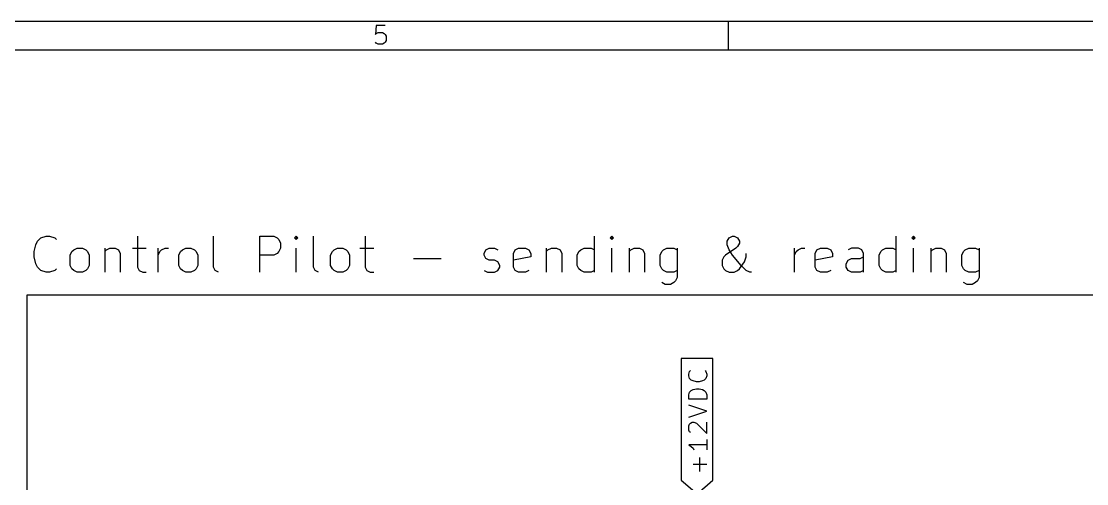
# Model space of a CAD drawing. Extents: x 0.4 to 16.1, y -11.3 to -0.4.
# Drawn here: x 8.284 to 11.226, y -1.672 to -0.394 of the extents above; entities that cross this region are included whole.
import ezdxf

# ---------------------------------------------------------------- set-up
doc = ezdxf.new("R2010")
doc.units = 0
doc.header["$MEASUREMENT"] = 0
doc.layers.add('BLUE3', color=171, linetype='CONTINUOUS')
doc.layers.add('RED2', color=1, linetype='CONTINUOUS')

msp = doc.modelspace()

# ---------------------------------------------------------------- linework, layer by layer
at = {"layer": 'BLUE3', "linetype": 'CONTINUOUS'}
for p, q in [((8.32857, -1.00205), (8.33809, -0.99252)), ((8.33809, -0.99252), (8.35238, -0.98776)), ((8.35238, -0.98776), (8.3619, -0.98776)), ((8.3619, -0.98776), (8.37619, -0.99252)), ((8.37619, -0.99252), (8.38095, -0.99728)), ((8.60476, -0.98776), (8.60476, -1.07347)), ((8.81428, -1.07347), (8.81428, -0.98776)), ((8.94285, -1.08776), (8.94285, -0.98776)), ((8.94285, -0.98776), (8.98095, -0.98776)), ((8.98095, -0.98776), (8.99047, -0.99252)), ((8.99047, -0.99252), (8.99524, -0.99728)), ((8.99524, -0.99728), (9, -1.00681)), ((9.04285, -0.98776), (9.03809, -0.99252)), ((9.03809, -0.99252), (9.04285, -0.99728)), ((9.04762, -0.99252), (9.04285, -0.98776)), ((9.04285, -0.98776), (9.04285, -0.99728)), ((9.04285, -0.99728), (9.04762, -0.99252)), ((9.09047, -1.07347), (9.09047, -0.98776)), ((9.23333, -0.98776), (9.23333, -1.07347)), ((9.86666, -1.08776), (9.86666, -0.98776)), ((9.91428, -0.98776), (9.90952, -0.99252)), ((9.90952, -0.99252), (9.91428, -0.99728)), ((9.91904, -0.99252), (9.91428, -0.98776)), ((9.91428, -0.98776), (9.91428, -0.99728)), ((9.91428, -0.99728), (9.91904, -0.99252)), ((10.2333, -1.00205), (10.2381, -0.99252)), ((10.2381, -0.99252), (10.2476, -0.98776)), ((10.2476, -0.98776), (10.2524, -0.98776)), ((10.2524, -0.98776), (10.2619, -0.99252)), ((10.2619, -0.99252), (10.2667, -1.00205)), ((10.7, -1.08776), (10.7, -0.98776)), ((10.7476, -0.98776), (10.7429, -0.99252)), ((10.7429, -0.99252), (10.7476, -0.99728)), ((10.7524, -0.99252), (10.7476, -0.98776)), ((10.7476, -0.98776), (10.7476, -0.99728)), ((10.7476, -0.99728), (10.7524, -0.99252)), ((8.31905, -1.03062), (8.32381, -1.01157)), ((8.32381, -1.01157), (8.32857, -1.00205)), ((8.42381, -1.03062), (8.42857, -1.02585)), ((8.42857, -1.02585), (8.43809, -1.02109)), ((8.43809, -1.02109), (8.45238, -1.02109)), ((8.45238, -1.02109), (8.4619, -1.02585)), ((8.4619, -1.02585), (8.46667, -1.03062)), ((8.51428, -1.02109), (8.51428, -1.08776)), ((8.51428, -1.03062), (8.51905, -1.02585)), ((8.51905, -1.02585), (8.52857, -1.02109)), ((8.52857, -1.02109), (8.54285, -1.02109)), ((8.54285, -1.02109), (8.55238, -1.02585)), ((8.55238, -1.02585), (8.55714, -1.03538)), ((8.59048, -1.02109), (8.62857, -1.02109)), ((8.6619, -1.08776), (8.6619, -1.02109)), ((8.66667, -1.03062), (8.67143, -1.02585)), ((8.67143, -1.02585), (8.68095, -1.02109)), ((8.68095, -1.02109), (8.69047, -1.02109)), ((8.72381, -1.03062), (8.72857, -1.02585)), ((8.72857, -1.02585), (8.73809, -1.02109)), ((8.73809, -1.02109), (8.75238, -1.02109)), ((8.75238, -1.02109), (8.7619, -1.02585)), ((8.7619, -1.02585), (8.76667, -1.03062)), ((9, -1.02109), (8.99524, -1.03062)), ((9, -1.00681), (9, -1.02109)), ((9.04285, -1.08776), (9.04285, -1.02109)), ((9.14285, -1.03062), (9.14762, -1.02585)), ((9.14762, -1.02585), (9.15714, -1.02109)), ((9.15714, -1.02109), (9.17143, -1.02109)), ((9.17143, -1.02109), (9.18095, -1.02585)), ((9.18095, -1.02585), (9.18571, -1.03062)), ((9.21905, -1.02109), (9.25714, -1.02109)), ((9.5619, -1.03538), (9.56666, -1.02585)), ((9.56666, -1.02585), (9.57619, -1.02109)), ((9.57619, -1.02109), (9.59047, -1.02109)), ((9.59047, -1.02109), (9.6, -1.02585)), ((9.64285, -1.03538), (9.64761, -1.02585)), ((9.64761, -1.02585), (9.65714, -1.02109)), ((9.65714, -1.02109), (9.67619, -1.02109)), ((9.67619, -1.02109), (9.68571, -1.02585)), ((9.68571, -1.02585), (9.69047, -1.03538)), ((9.73333, -1.02109), (9.73333, -1.08776)), ((9.73333, -1.03062), (9.73809, -1.02585)), ((9.73809, -1.02585), (9.74761, -1.02109)), ((9.74761, -1.02109), (9.7619, -1.02109)), ((9.7619, -1.02109), (9.77142, -1.02585)), ((9.77142, -1.02585), (9.77619, -1.03538)), ((9.8238, -1.03062), (9.82857, -1.02585)), ((9.82857, -1.02585), (9.83809, -1.02109)), ((9.83809, -1.02109), (9.85714, -1.02109)), ((9.85714, -1.02109), (9.86666, -1.02585)), ((9.91428, -1.08776), (9.91428, -1.02109)), ((9.9619, -1.02109), (9.9619, -1.08776)), ((9.9619, -1.03062), (9.96666, -1.02585)), ((9.96666, -1.02585), (9.97619, -1.02109)), ((9.97619, -1.02109), (9.99047, -1.02109)), ((9.99047, -1.02109), (9.99999, -1.02585)), ((9.99999, -1.02585), (10.0048, -1.03538)), ((10.0524, -1.03062), (10.0571, -1.02585)), ((10.0571, -1.02585), (10.0667, -1.02109)), ((10.0667, -1.02109), (10.0857, -1.02109)), ((10.0857, -1.02109), (10.0952, -1.02585)), ((10.0952, -1.02109), (10.0952, -1.10205)), ((10.2571, -1.02109), (10.2286, -1.04014)), ((10.2333, -1.01157), (10.2333, -1.00205)), ((10.2381, -1.02585), (10.2333, -1.01157)), ((10.2476, -1.04014), (10.2381, -1.02585)), ((10.2619, -1.01633), (10.2571, -1.02109)), ((10.2667, -1.00681), (10.2619, -1.01633)), ((10.2667, -1.00205), (10.2667, -1.00681)), ((10.419, -1.08776), (10.419, -1.02109)), ((10.4238, -1.03062), (10.4286, -1.02585)), ((10.4286, -1.02585), (10.4381, -1.02109)), ((10.4381, -1.02109), (10.4476, -1.02109)), ((10.4762, -1.03538), (10.4809, -1.02585)), ((10.4809, -1.02585), (10.4905, -1.02109)), ((10.4905, -1.02109), (10.5095, -1.02109)), ((10.5095, -1.02109), (10.519, -1.02585)), ((10.519, -1.02585), (10.5238, -1.03538)), ((10.5762, -1.02109), (10.5667, -1.02585)), ((10.5952, -1.02109), (10.5762, -1.02109)), ((10.6048, -1.02585), (10.5952, -1.02109)), ((10.6095, -1.03538), (10.6048, -1.02585)), ((10.6571, -1.03062), (10.6619, -1.02585)), ((10.6619, -1.02585), (10.6714, -1.02109)), ((10.6714, -1.02109), (10.6905, -1.02109)), ((10.6905, -1.02109), (10.7, -1.02585)), ((10.7476, -1.08776), (10.7476, -1.02109)), ((10.7952, -1.02109), (10.7952, -1.08776)), ((10.7952, -1.03062), (10.8, -1.02585)), ((10.8, -1.02585), (10.8095, -1.02109)), ((10.8095, -1.02109), (10.8238, -1.02109)), ((10.8238, -1.02109), (10.8333, -1.02585)), ((10.8333, -1.02585), (10.8381, -1.03538)), ((10.8857, -1.03062), (10.8905, -1.02585)), ((10.8905, -1.02585), (10.9, -1.02109)), ((10.9, -1.02109), (10.919, -1.02109)), ((10.919, -1.02109), (10.9286, -1.02585)), ((10.9286, -1.02109), (10.9286, -1.10205)), ((8.31905, -1.0449), (8.31905, -1.03062)), ((8.32381, -1.06395), (8.31905, -1.0449)), ((8.41905, -1.04014), (8.42381, -1.03062)), ((8.41905, -1.06871), (8.41905, -1.04014)), ((8.46667, -1.03062), (8.47143, -1.04014)), ((8.47143, -1.04014), (8.47143, -1.06871)), ((8.55714, -1.03538), (8.55714, -1.08776)), ((8.6619, -1.04014), (8.66667, -1.03062)), ((8.71905, -1.04014), (8.72381, -1.03062)), ((8.71905, -1.06871), (8.71905, -1.04014)), ((8.76667, -1.03062), (8.77143, -1.04014)), ((8.77143, -1.04014), (8.77143, -1.06871)), ((8.98095, -1.04014), (8.94285, -1.04014)), ((8.99047, -1.03538), (8.98095, -1.04014)), ((8.99524, -1.03062), (8.99047, -1.03538)), ((9.13809, -1.04014), (9.14285, -1.03062)), ((9.13809, -1.06871), (9.13809, -1.04014)), ((9.18571, -1.03062), (9.19047, -1.04014)), ((9.19047, -1.04014), (9.19047, -1.06871)), ((9.36666, -1.04967), (9.44285, -1.04967)), ((9.5619, -1.04014), (9.5619, -1.03538)), ((9.56666, -1.04967), (9.5619, -1.04014)), ((9.57619, -1.05443), (9.56666, -1.04967)), ((9.59047, -1.05443), (9.57619, -1.05443)), ((9.6, -1.05919), (9.59047, -1.05443)), ((9.64285, -1.07347), (9.64285, -1.03538)), ((9.69047, -1.0449), (9.64285, -1.05443)), ((9.69047, -1.03538), (9.69047, -1.0449)), ((9.77619, -1.03538), (9.77619, -1.08776)), ((9.81904, -1.04014), (9.8238, -1.03062)), ((9.81904, -1.06871), (9.81904, -1.04014)), ((10.0048, -1.03538), (10.0048, -1.08776)), ((10.0476, -1.04014), (10.0524, -1.03062)), ((10.0476, -1.06871), (10.0476, -1.04014)), ((10.2238, -1.0449), (10.219, -1.05443)), ((10.219, -1.05443), (10.219, -1.06871)), ((10.2286, -1.04014), (10.2238, -1.0449)), ((10.2714, -1.06871), (10.2476, -1.04014)), ((10.2809, -1.05919), (10.2857, -1.0449)), ((10.2857, -1.0449), (10.2857, -1.03538)), ((10.419, -1.04014), (10.4238, -1.03062)), ((10.4762, -1.07347), (10.4762, -1.03538)), ((10.5238, -1.0449), (10.4762, -1.05443)), ((10.5238, -1.03538), (10.5238, -1.0449)), ((10.5619, -1.06395), (10.5667, -1.05443)), ((10.5667, -1.05443), (10.5762, -1.04967)), ((10.5762, -1.04967), (10.6, -1.04967)), ((10.6, -1.04967), (10.6095, -1.0449)), ((10.6095, -1.08776), (10.6095, -1.03538)), ((10.6524, -1.04014), (10.6571, -1.03062)), ((10.6524, -1.06871), (10.6524, -1.04014)), ((10.8381, -1.03538), (10.8381, -1.08776)), ((10.8809, -1.04014), (10.8857, -1.03062)), ((10.8809, -1.06871), (10.8809, -1.04014)), ((8.32857, -1.07347), (8.32381, -1.06395)), ((8.33809, -1.083), (8.32857, -1.07347)), ((8.35238, -1.08776), (8.33809, -1.083)), ((8.3619, -1.08776), (8.35238, -1.08776)), ((8.37619, -1.083), (8.3619, -1.08776)), ((8.38095, -1.07824), (8.37619, -1.083)), ((8.42381, -1.07824), (8.41905, -1.06871)), ((8.42857, -1.083), (8.42381, -1.07824)), ((8.43809, -1.08776), (8.42857, -1.083)), ((8.45238, -1.08776), (8.43809, -1.08776)), ((8.4619, -1.083), (8.45238, -1.08776)), ((8.46667, -1.07824), (8.4619, -1.083)), ((8.47143, -1.06871), (8.46667, -1.07824)), ((8.60476, -1.07347), (8.60952, -1.083)), ((8.60952, -1.083), (8.61905, -1.08776)), ((8.61905, -1.08776), (8.62857, -1.08776)), ((8.72381, -1.07824), (8.71905, -1.06871)), ((8.72857, -1.083), (8.72381, -1.07824)), ((8.73809, -1.08776), (8.72857, -1.083)), ((8.75238, -1.08776), (8.73809, -1.08776)), ((8.7619, -1.083), (8.75238, -1.08776)), ((8.76667, -1.07824), (8.7619, -1.083)), ((8.77143, -1.06871), (8.76667, -1.07824)), ((8.81905, -1.083), (8.81428, -1.07347)), ((8.82857, -1.08776), (8.81905, -1.083)), ((9.09524, -1.083), (9.09047, -1.07347)), ((9.10476, -1.08776), (9.09524, -1.083)), ((9.14285, -1.07824), (9.13809, -1.06871)), ((9.14762, -1.083), (9.14285, -1.07824)), ((9.15714, -1.08776), (9.14762, -1.083)), ((9.17143, -1.08776), (9.15714, -1.08776)), ((9.18095, -1.083), (9.17143, -1.08776)), ((9.18571, -1.07824), (9.18095, -1.083)), ((9.19047, -1.06871), (9.18571, -1.07824)), ((9.23333, -1.07347), (9.23809, -1.083)), ((9.23809, -1.083), (9.24762, -1.08776)), ((9.24762, -1.08776), (9.25714, -1.08776)), ((9.5619, -1.083), (9.57143, -1.08776)), ((9.57143, -1.08776), (9.59047, -1.08776)), ((9.59047, -1.08776), (9.6, -1.083)), ((9.60476, -1.06871), (9.6, -1.05919)), ((9.6, -1.083), (9.60476, -1.07347)), ((9.60476, -1.07347), (9.60476, -1.06871)), ((9.64761, -1.083), (9.64285, -1.07347)), ((9.65714, -1.08776), (9.64761, -1.083)), ((9.67619, -1.08776), (9.65714, -1.08776)), ((9.68571, -1.083), (9.67619, -1.08776)), ((9.8238, -1.07824), (9.81904, -1.06871)), ((9.82857, -1.083), (9.8238, -1.07824)), ((9.83809, -1.08776), (9.82857, -1.083)), ((9.85714, -1.08776), (9.83809, -1.08776)), ((9.86666, -1.083), (9.85714, -1.08776)), ((10.0524, -1.07824), (10.0476, -1.06871)), ((10.0571, -1.083), (10.0524, -1.07824)), ((10.0667, -1.08776), (10.0571, -1.083)), ((10.0857, -1.08776), (10.0667, -1.08776)), ((10.0952, -1.083), (10.0857, -1.08776)), ((10.219, -1.06871), (10.2238, -1.07824)), ((10.2238, -1.07824), (10.2286, -1.083)), ((10.2286, -1.083), (10.2381, -1.08776)), ((10.2381, -1.08776), (10.2524, -1.08776)), ((10.2524, -1.08776), (10.2619, -1.083)), ((10.2619, -1.083), (10.2667, -1.07824)), ((10.2667, -1.07824), (10.2809, -1.05919)), ((10.2857, -1.083), (10.2714, -1.06871)), ((10.2952, -1.08776), (10.2857, -1.083)), ((10.3, -1.08776), (10.2952, -1.08776)), ((10.4809, -1.083), (10.4762, -1.07347)), ((10.4905, -1.08776), (10.4809, -1.083)), ((10.5095, -1.08776), (10.4905, -1.08776)), ((10.519, -1.083), (10.5095, -1.08776)), ((10.5619, -1.07347), (10.5619, -1.06395)), ((10.5667, -1.083), (10.5619, -1.07347)), ((10.5762, -1.08776), (10.5667, -1.083)), ((10.6, -1.08776), (10.5762, -1.08776)), ((10.6095, -1.083), (10.6, -1.08776)), ((10.6571, -1.07824), (10.6524, -1.06871)), ((10.6619, -1.083), (10.6571, -1.07824)), ((10.6714, -1.08776), (10.6619, -1.083)), ((10.6905, -1.08776), (10.6714, -1.08776)), ((10.7, -1.083), (10.6905, -1.08776)), ((10.8857, -1.07824), (10.8809, -1.06871)), ((10.8905, -1.083), (10.8857, -1.07824)), ((10.9, -1.08776), (10.8905, -1.083)), ((10.919, -1.08776), (10.9, -1.08776)), ((10.9286, -1.083), (10.919, -1.08776)), ((10.0619, -1.12109), (10.0524, -1.11633)), ((10.0857, -1.11633), (10.0762, -1.12109)), ((10.0905, -1.11157), (10.0857, -1.11633)), ((10.0952, -1.10205), (10.0905, -1.11157)), ((10.8952, -1.12109), (10.8857, -1.11633)), ((10.919, -1.11633), (10.9095, -1.12109)), ((10.9238, -1.11157), (10.919, -1.11633)), ((10.9286, -1.10205), (10.9238, -1.11157)), ((10.0762, -1.12109), (10.0619, -1.12109)), ((10.9095, -1.12109), (10.8952, -1.12109)), ((8.3, -1.15), (14.1, -1.15)), ((8.3, -3.5), (8.3, -1.15))]:
    msp.add_line(p, q, dxfattribs=at)
at = {"layer": 'RED2', "linetype": 'CONTINUOUS'}
for p, q in [((0.3937, -0.3937), (16.1413, -0.3937)), ((9.26415, -0.40557), (9.26172, -0.42994)), ((9.28852, -0.40557), (9.26415, -0.40557)), ((10.2362, -0.47244), (10.2362, -0.3937)), ((9.26172, -0.42994), (9.26415, -0.4275)), ((9.26415, -0.4275), (9.26903, -0.42507)), ((9.26903, -0.42507), (9.28121, -0.42507)), ((9.28121, -0.42507), (9.28609, -0.4275)), ((9.28609, -0.4275), (9.28852, -0.42994)), ((9.28852, -0.42994), (9.29096, -0.43482)), ((9.29096, -0.43482), (9.29096, -0.447)), ((9.26415, -0.45432), (9.26172, -0.45187)), ((9.26903, -0.45675), (9.26415, -0.45432)), ((9.28121, -0.45675), (9.26903, -0.45675)), ((9.28609, -0.45432), (9.28121, -0.45675)), ((9.28852, -0.45187), (9.28609, -0.45432)), ((9.29096, -0.447), (9.28852, -0.45187)), ((0.47244, -0.47244), (16.0626, -0.47244)), ((10.15, -1.32561), (10.1062, -1.32561)), ((10.1062, -1.32561), (10.1062, -1.6625)), ((10.1938, -1.32561), (10.15, -1.32561)), ((10.1938, -1.6625), (10.1938, -1.32561)), ((10.1267, -1.36905), (10.1291, -1.3619)), ((10.1267, -1.37381), (10.1267, -1.36905)), ((10.1291, -1.38095), (10.1267, -1.37381)), ((10.1291, -1.3619), (10.1315, -1.35952)), ((10.1339, -1.38571), (10.1291, -1.38095)), ((10.1743, -1.38095), (10.1696, -1.38571)), ((10.1719, -1.35952), (10.1743, -1.3619)), ((10.1743, -1.3619), (10.1767, -1.36905)), ((10.1767, -1.37381), (10.1743, -1.38095)), ((10.1767, -1.36905), (10.1767, -1.37381)), ((10.1386, -1.38809), (10.1339, -1.38571)), ((10.1339, -1.41428), (10.1386, -1.4119)), ((10.1481, -1.39047), (10.1386, -1.38809)), ((10.1386, -1.4119), (10.1481, -1.40952)), ((10.1553, -1.39047), (10.1481, -1.39047)), ((10.1481, -1.40952), (10.1553, -1.40952)), ((10.1648, -1.38809), (10.1553, -1.39047)), ((10.1553, -1.40952), (10.1648, -1.4119)), ((10.1696, -1.38571), (10.1648, -1.38809)), ((10.1648, -1.4119), (10.1696, -1.41428)), ((10.1267, -1.42619), (10.1291, -1.41905)), ((10.1267, -1.43809), (10.1267, -1.42619)), ((10.1767, -1.43809), (10.1267, -1.43809)), ((10.1291, -1.41905), (10.1339, -1.41428)), ((10.1696, -1.41428), (10.1743, -1.41905)), ((10.1743, -1.41905), (10.1767, -1.42619)), ((10.1767, -1.42619), (10.1767, -1.43809)), ((10.1767, -1.47143), (10.1267, -1.45476)), ((10.1267, -1.48809), (10.1767, -1.47143)), ((10.1267, -1.5119), (10.1291, -1.50714)), ((10.1267, -1.52381), (10.1267, -1.5119)), ((10.1291, -1.52857), (10.1267, -1.52381)), ((10.1291, -1.50714), (10.1315, -1.50476)), ((10.1315, -1.53095), (10.1291, -1.52857)), ((10.1315, -1.50476), (10.1362, -1.50238)), ((10.1362, -1.50238), (10.141, -1.50238)), ((10.141, -1.50238), (10.1481, -1.50476)), ((10.1481, -1.50476), (10.1767, -1.53333)), ((10.1767, -1.53333), (10.1767, -1.50238)), ((10.1767, -1.55), (10.1767, -1.57857)), ((10.1767, -1.56428), (10.1267, -1.56428)), ((10.1267, -1.56428), (10.1339, -1.56904)), ((10.1339, -1.56904), (10.1386, -1.57381)), ((10.1386, -1.57381), (10.141, -1.57857)), ((10.1577, -1.63809), (10.1577, -1.6)), ((10.1767, -1.61905), (10.1386, -1.61905)), ((10.1062, -1.6625), (10.15, -1.7)), ((10.15, -1.7), (10.1938, -1.6625))]:
    msp.add_line(p, q, dxfattribs=at)

doc.saveas('drawing.dxf')
